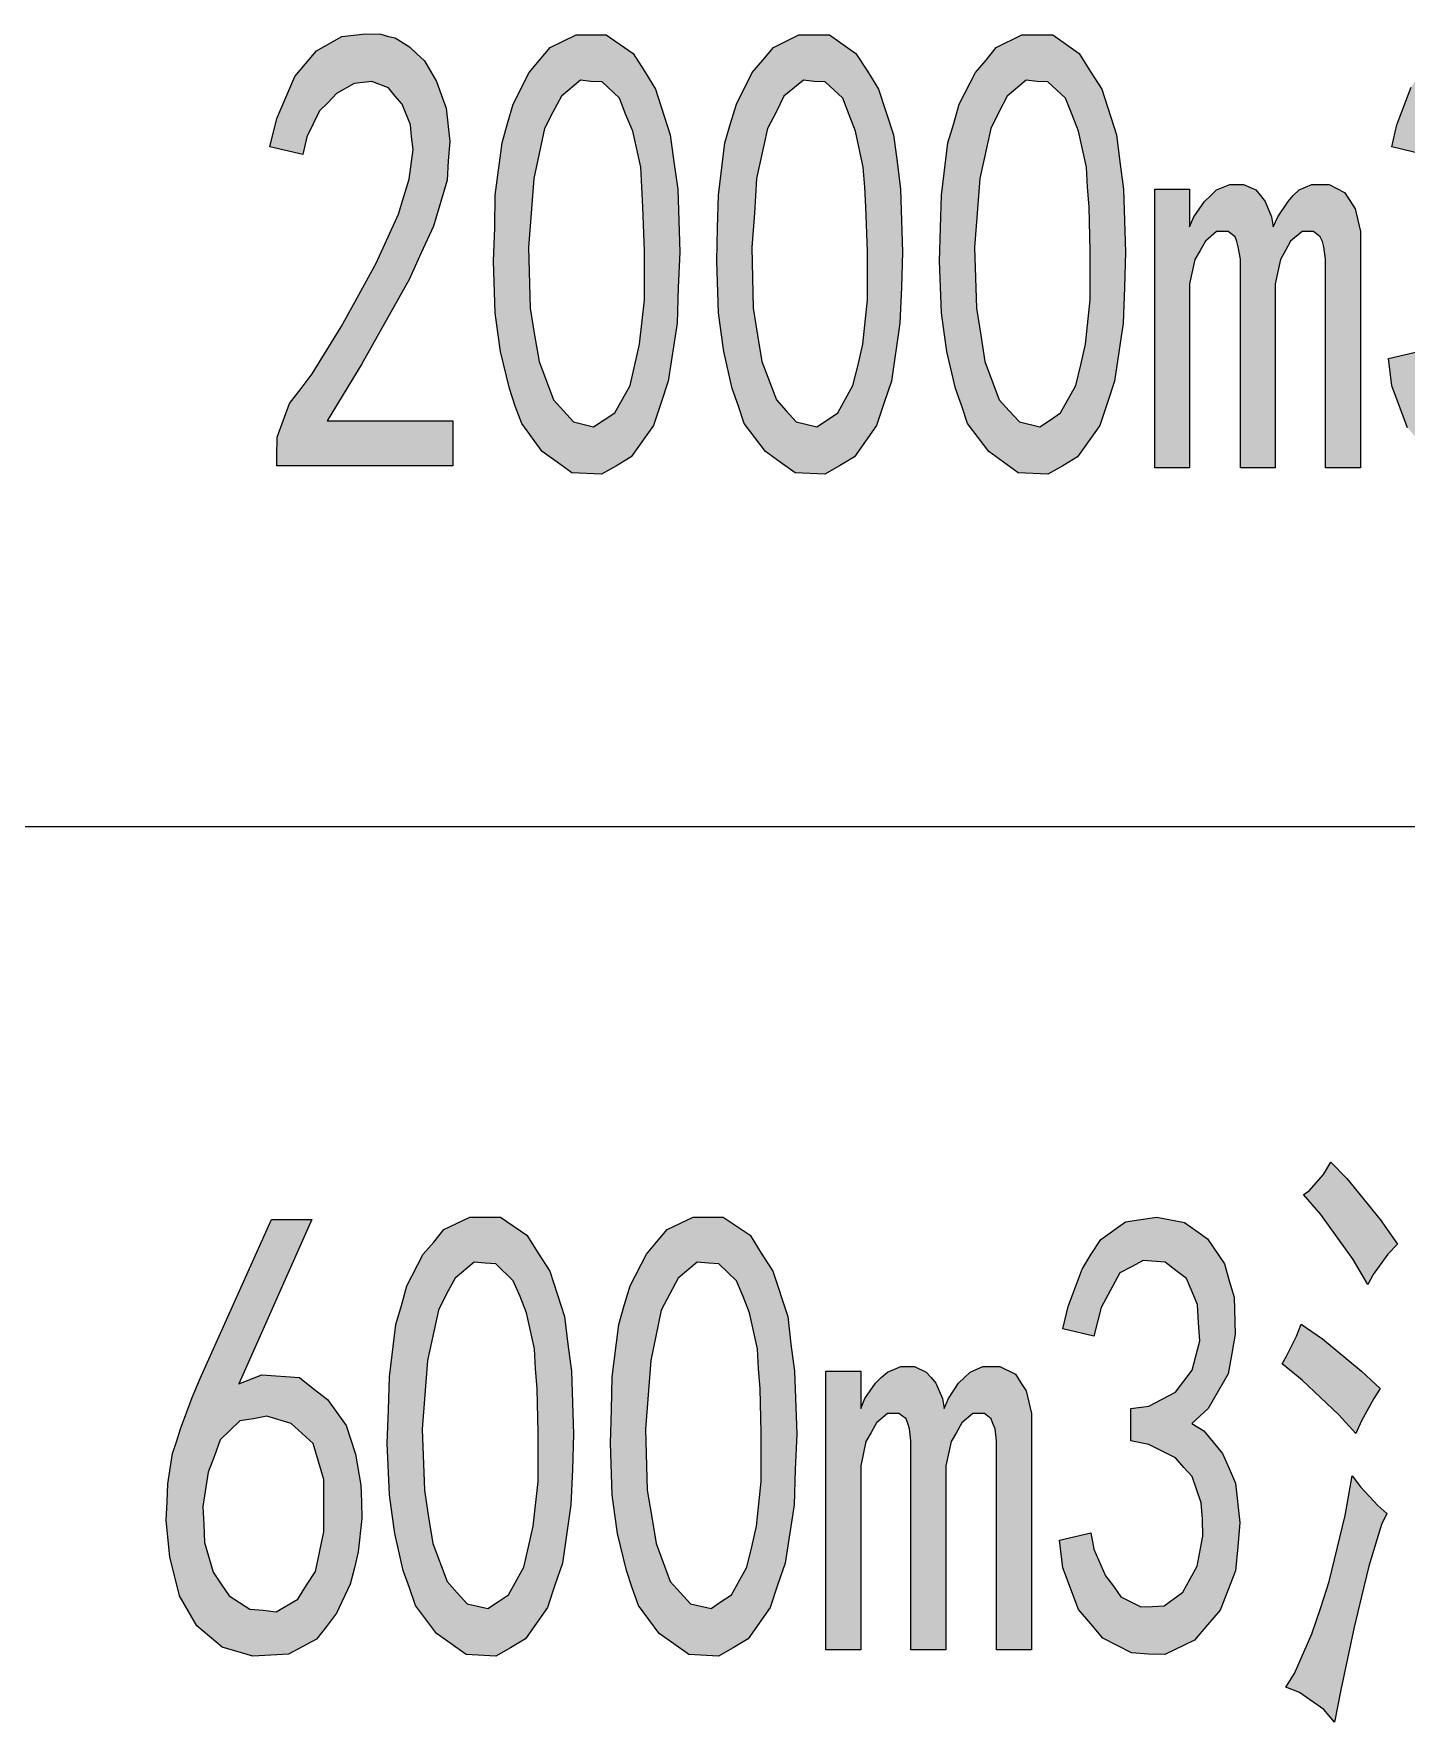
# Model space of a CAD drawing. Header units: millimetres. Extents: x 0 to 207, y 0 to 293.
# Drawn here: x 71.07 to 80.22, y 206.12 to 217.38 of the extents above; entities that cross this region are included whole.
import ezdxf

# ---------------------------------------------------------------- set-up
doc = ezdxf.new("R2010")
doc.units = ezdxf.units.MM

msp = doc.modelspace()

# ---------------------------------------------------------------- hatches: boundary and pattern name
h = msp.add_hatch(color=0)
h.dxf.hatch_style = 2
h.paths.add_polyline_path([(72.686333, 214.5665), (72.689861, 214.689972), (72.771, 214.91575), (72.848611, 215.014528), (72.922694, 215.113306), (73.116722, 215.427278), (73.233139, 215.638944), (73.349556, 215.850611), (73.497722, 216.178694), (73.533, 216.295111), (73.568278, 216.411528), (73.5965, 216.609083), (73.585917, 216.69375), (73.578861, 216.774889), (73.522417, 216.912472), (73.476556, 216.965389), (73.430694, 217.021833), (73.321333, 217.064167), (73.261361, 217.057111), (73.201389, 217.050056), (73.084972, 216.983028), (73.028528, 216.923056), (72.972083, 216.866611), (72.887417, 216.69375), (72.859194, 216.577333), (72.640472, 216.626722), (72.686333, 216.817222), (72.806278, 217.095917), (72.876833, 217.180583), (72.950917, 217.268778), (73.12025, 217.364028), (73.219028, 217.374611), (73.279, 217.381667), (73.381306, 217.378139), (73.430694, 217.364028), (73.476556, 217.353444), (73.571806, 217.293472), (73.621194, 217.247611), (73.670583, 217.20175), (73.751722, 217.064167), (73.783472, 216.975972), (73.815222, 216.88425), (73.839917, 216.662), (73.829333, 216.535), (73.822278, 216.404472), (73.730556, 216.097556), (73.649417, 215.921167), (73.568278, 215.74125), (73.254306, 215.180333), (73.021472, 214.799333), (73.861083, 214.799333), (73.861083, 214.499472), (72.686333, 214.499472)])
h = msp.add_hatch(color=0)
h.paths.add_polyline_path([(74.139778, 216.086972), (74.143306, 216.305694), (74.189167, 216.654944), (74.224444, 216.781944), (74.26325, 216.912472), (74.369083, 217.124139), (74.439639, 217.205278), (74.510194, 217.289944), (74.683056, 217.374611), (74.781833, 217.374611), (74.884139, 217.374611), (75.064056, 217.251139), (75.138139, 217.131194), (75.212222, 217.01125), (75.311, 216.707861), (75.335694, 216.527944), (75.360389, 216.3445), (75.3745, 215.924694), (75.363917, 215.688333), (75.356861, 215.451972), (75.296889, 215.063917), (75.2475, 214.91575), (75.198111, 214.767583), (75.049944, 214.559444), (74.951167, 214.499472), (74.852389, 214.443028), (74.654833, 214.453611), (74.556056, 214.524167), (74.457278, 214.594722), (74.319694, 214.781694), (74.277361, 214.898111), (74.238556, 215.014528), (74.178583, 215.261472), (74.160944, 215.388472), (74.143306, 215.519), (74.132722, 215.864722)])
h.paths.add_polyline_path([(74.383194, 216.18575), (74.365556, 215.956444), (74.376139, 215.55075), (74.404361, 215.370833), (74.436111, 215.194444), (74.531361, 214.940444), (74.598389, 214.866361), (74.665417, 214.792278), (74.799472, 214.760528), (74.870028, 214.806389), (74.940583, 214.85225), (75.042889, 215.035694), (75.074639, 215.173278), (75.106389, 215.310861), (75.138139, 215.607194), (75.138139, 215.769472), (75.138139, 215.93175), (75.127556, 216.228083), (75.1205, 216.358611), (75.113444, 216.492667), (75.060528, 216.732556), (75.014667, 216.841917), (74.972333, 216.951278), (74.855917, 217.060639), (74.781833, 217.064167), (74.711278, 217.071222), (74.584278, 216.965389), (74.527833, 216.859556), (74.471389, 216.750194), (74.400833, 216.415056)])
h = msp.add_hatch(color=0)
h.paths.add_polyline_path([(75.624972, 216.086972), (75.632028, 216.305694), (75.674361, 216.654944), (75.713167, 216.781944), (75.751972, 216.912472), (75.857806, 217.124139), (75.928361, 217.205278), (75.998917, 217.289944), (76.16825, 217.374611), (76.270556, 217.374611), (76.372861, 217.374611), (76.54925, 217.251139), (76.626861, 217.131194), (76.700944, 217.01125), (76.799722, 216.707861), (76.824417, 216.527944), (76.845583, 216.3445), (76.859694, 215.924694), (76.852639, 215.688333), (76.842056, 215.451972), (76.785611, 215.063917), (76.736222, 214.91575), (76.686833, 214.767583), (76.538667, 214.559444), (76.439889, 214.499472), (76.341111, 214.443028), (76.143556, 214.453611), (76.044778, 214.524167), (75.946, 214.594722), (75.804889, 214.781694), (75.766083, 214.898111), (75.72375, 215.014528), (75.667306, 215.261472), (75.649667, 215.388472), (75.632028, 215.519), (75.621444, 215.864722)])
h.paths.add_polyline_path([(75.871917, 216.18575), (75.854278, 215.956444), (75.864861, 215.55075), (75.893083, 215.370833), (75.921306, 215.194444), (76.020083, 214.940444), (76.083583, 214.866361), (76.150611, 214.792278), (76.288194, 214.760528), (76.35875, 214.806389), (76.429306, 214.85225), (76.528083, 215.035694), (76.563361, 215.173278), (76.595111, 215.310861), (76.626861, 215.607194), (76.626861, 215.769472), (76.626861, 215.93175), (76.616278, 216.228083), (76.609222, 216.358611), (76.598639, 216.492667), (76.545722, 216.732556), (76.503389, 216.841917), (76.461056, 216.951278), (76.344639, 217.060639), (76.270556, 217.064167), (76.2, 217.071222), (76.069472, 216.965389), (76.016556, 216.859556), (75.960111, 216.750194), (75.886028, 216.415056)])
h = msp.add_hatch(color=0)
h.paths.add_polyline_path([(77.113694, 216.086972), (77.12075, 216.305694), (77.163083, 216.654944), (77.201889, 216.781944), (77.237167, 216.912472), (77.346528, 217.124139), (77.417083, 217.205278), (77.484111, 217.289944), (77.656972, 217.374611), (77.759278, 217.374611), (77.861583, 217.374611), (78.037972, 217.251139), (78.112056, 217.131194), (78.189667, 217.01125), (78.288444, 216.707861), (78.309611, 216.527944), (78.334306, 216.3445), (78.348417, 215.924694), (78.341361, 215.688333), (78.330778, 215.451972), (78.274333, 215.063917), (78.224944, 214.91575), (78.175556, 214.767583), (78.027389, 214.559444), (77.928611, 214.499472), (77.829833, 214.443028), (77.632278, 214.453611), (77.5335, 214.524167), (77.434722, 214.594722), (77.293611, 214.781694), (77.254806, 214.898111), (77.212472, 215.014528), (77.156028, 215.261472), (77.138389, 215.388472), (77.12075, 215.519), (77.106639, 215.864722)])
h.paths.add_polyline_path([(77.357111, 216.18575), (77.339472, 215.956444), (77.353583, 215.55075), (77.381806, 215.370833), (77.410028, 215.194444), (77.505278, 214.940444), (77.572306, 214.866361), (77.639333, 214.792278), (77.776917, 214.760528), (77.847472, 214.806389), (77.9145, 214.85225), (78.016806, 215.035694), (78.048556, 215.173278), (78.080306, 215.310861), (78.112056, 215.607194), (78.112056, 215.769472), (78.112056, 215.93175), (78.105, 216.228083), (78.094417, 216.358611), (78.087361, 216.492667), (78.034444, 216.732556), (77.992111, 216.841917), (77.94625, 216.951278), (77.829833, 217.060639), (77.759278, 217.064167), (77.685194, 217.071222), (77.558194, 216.965389), (77.50175, 216.859556), (77.448833, 216.750194), (77.37475, 216.415056)])
h = msp.add_hatch(color=0)
h.dxf.hatch_style = 2
h.paths.add_polyline_path([(80.101722, 215.215611), (80.309861, 215.265), (80.334556, 215.155639), (80.408639, 214.97925), (80.461556, 214.908694), (80.514472, 214.838139), (80.645, 214.771111), (80.722611, 214.774639), (80.800222, 214.778167), (80.927222, 214.869889), (80.973083, 214.958083), (81.018944, 215.04275), (81.061278, 215.243833), (81.054222, 215.356722), (81.047167, 215.466083), (80.987194, 215.642472), (80.93075, 215.705972), (80.877833, 215.765944), (80.697917, 215.854139), (80.577972, 215.878833), (80.577972, 216.094028), (80.697917, 216.111667), (80.877833, 216.203389), (80.93075, 216.277472), (80.987194, 216.351556), (81.036583, 216.545583), (81.029528, 216.669056), (81.026, 216.789), (80.948389, 216.961861), (80.881361, 217.014778), (80.810806, 217.071222), (80.662639, 217.081806), (80.585028, 217.039472), (80.503889, 217.000667), (80.380417, 216.767833), (80.334556, 216.577333), (80.122889, 216.626722), (80.158167, 216.774889), (80.253417, 217.025361), (80.316917, 217.124139), (80.376889, 217.222917), (80.542694, 217.339333), (80.648528, 217.356972), (80.750833, 217.374611), (80.934278, 217.335806), (81.011889, 217.282889), (81.093028, 217.226444), (81.202389, 217.060639), (81.234139, 216.951278), (81.265889, 216.838389), (81.276472, 216.591444), (81.251778, 216.460917), (81.227083, 216.326861), (81.093028, 216.094028), (80.983667, 215.99525), (81.064806, 215.945861), (81.191806, 215.794167), (81.234139, 215.695389), (81.276472, 215.596611), (81.308222, 215.335556), (81.290583, 215.173278), (81.276472, 215.011), (81.177694, 214.749944), (81.0895, 214.651167), (81.001306, 214.548861), (80.80375, 214.453611), (80.694389, 214.460667), (80.585028, 214.464194), (80.391, 214.562972), (80.309861, 214.658222), (80.228722, 214.753472), (80.122889, 215.032167)])
h = msp.add_hatch(color=0)
h.dxf.hatch_style = 2
h.paths.add_polyline_path([(79.91475, 214.485361), (79.681917, 214.485361), (79.681917, 215.829444), (79.681917, 215.878833), (79.671333, 215.959972), (79.66075, 215.99525), (79.646639, 216.027), (79.600778, 216.062278), (79.5655, 216.062278), (79.526694, 216.062278), (79.449083, 215.998778), (79.413806, 215.935278), (79.382056, 215.875306), (79.346778, 215.713028), (79.346778, 215.61425), (79.346778, 214.485361), (79.113944, 214.485361), (79.113944, 215.829444), (79.113944, 215.878833), (79.099833, 215.959972), (79.08925, 215.99525), (79.078667, 216.027), (79.032806, 216.062278), (78.997528, 216.062278), (78.955194, 216.062278), (78.881111, 215.998778), (78.845833, 215.935278), (78.810556, 215.875306), (78.775278, 215.713028), (78.775278, 215.61425), (78.775278, 214.485361), (78.542444, 214.485361), (78.542444, 216.3445), (78.775278, 216.3445), (78.775278, 216.094028), (78.8035, 216.161056), (78.874056, 216.263361), (78.916389, 216.302167), (78.955194, 216.340972), (79.043389, 216.37625), (79.08925, 216.37625), (79.135111, 216.37625), (79.21625, 216.340972), (79.248, 216.302167), (79.27975, 216.263361), (79.322083, 216.161056), (79.332667, 216.094028), (79.364417, 216.161056), (79.431444, 216.263361), (79.466722, 216.302167), (79.505528, 216.340972), (79.590194, 216.37625), (79.636056, 216.37625), (79.706611, 216.37625), (79.808917, 216.323333), (79.844194, 216.270417), (79.879472, 216.213972), (79.91475, 216.062278), (79.91475, 215.959972)])
h = msp.add_hatch(color=0)
h.dxf.hatch_style = 2
h.paths.add_polyline_path([(79.717194, 209.853389), (79.823028, 209.744028), (80.045278, 209.472389), (80.161694, 209.306583), (80.098194, 209.239556), (79.999417, 209.1055), (79.964139, 209.038472), (79.865361, 209.204278), (79.650167, 209.504139), (79.53375, 209.638194), (79.572556, 209.662889), (79.667806, 209.77225)])
h = msp.add_hatch(color=0)
h.paths.add_polyline_path([(71.956083, 207.588556), (71.959611, 207.7085), (71.991361, 207.909583), (72.019583, 207.99425), (72.044278, 208.075389), (72.121889, 208.283528), (72.174806, 208.410528), (72.651056, 209.472389), (72.919167, 209.472389), (72.432333, 208.37525), (72.587556, 208.435222), (72.838028, 208.417583), (72.92975, 208.3435), (73.025, 208.269417), (73.148472, 208.096556), (73.180222, 208.001306), (73.211972, 207.906056), (73.24725, 207.697917), (73.250778, 207.588556), (73.254306, 207.475667), (73.229611, 207.253417), (73.204917, 207.147583), (73.176694, 207.038222), (73.084972, 206.844194), (73.017944, 206.756), (72.950917, 206.671333), (72.763944, 206.572556), (72.647528, 206.5655), (72.527583, 206.558444), (72.322972, 206.618417), (72.238306, 206.688972), (72.153639, 206.759528), (72.037222, 206.960611), (72.005472, 207.087611), (71.973722, 207.218139), (71.949028, 207.465083)])
h.paths.add_polyline_path([(72.315917, 207.038222), (72.368833, 206.960611), (72.506417, 206.872417), (72.594611, 206.865361), (72.682806, 206.854778), (72.827444, 206.939444), (72.883889, 207.031167), (72.943861, 207.122889), (73.000306, 207.387472), (73.000306, 207.563861), (73.000306, 207.736722), (72.92975, 207.976611), (72.855667, 208.043639), (72.781583, 208.110667), (72.619306, 208.160056), (72.531111, 208.142417), (72.439389, 208.128306), (72.308861, 208.001306), (72.270056, 207.895472), (72.227722, 207.786111), (72.192444, 207.556806), (72.1995, 207.436861), (72.203028, 207.316917), (72.263, 207.119361)])
h = msp.add_hatch(color=0)
h.paths.add_polyline_path([(73.430694, 208.202389), (73.43775, 208.421111), (73.480083, 208.770361), (73.518889, 208.897361), (73.554167, 209.027889), (73.663528, 209.239556), (73.734083, 209.320694), (73.801111, 209.405361), (73.973972, 209.4865), (74.076278, 209.4865), (74.178583, 209.4865), (74.354972, 209.366556), (74.429056, 209.246611), (74.506667, 209.126667), (74.605444, 208.823278), (74.626611, 208.639833), (74.651306, 208.459917), (74.665417, 208.040111), (74.658361, 207.80375), (74.647778, 207.567389), (74.591333, 207.179333), (74.541944, 207.031167), (74.492556, 206.883), (74.344389, 206.674861), (74.245611, 206.614889), (74.146833, 206.558444), (73.949278, 206.569028), (73.8505, 206.639583), (73.751722, 206.710139), (73.610611, 206.897111), (73.571806, 207.013528), (73.529472, 207.129944), (73.473028, 207.376889), (73.455389, 207.503889), (73.43775, 207.634417), (73.423639, 207.980139)])
h.paths.add_polyline_path([(73.674111, 208.301167), (73.656472, 208.071861), (73.670583, 207.666167), (73.698806, 207.48625), (73.727028, 207.309861), (73.822278, 207.055861), (73.889306, 206.981778), (73.956333, 206.907694), (74.093917, 206.875944), (74.164472, 206.921806), (74.2315, 206.967667), (74.333806, 207.151111), (74.365556, 207.288694), (74.397306, 207.426278), (74.429056, 207.722611), (74.429056, 207.884889), (74.429056, 208.047167), (74.422, 208.3435), (74.411417, 208.474028), (74.404361, 208.608083), (74.351444, 208.847972), (74.309111, 208.957333), (74.26325, 209.063167), (74.146833, 209.176056), (74.076278, 209.179583), (74.002194, 209.186639), (73.875194, 209.080806), (73.81875, 208.974972), (73.765833, 208.865611), (73.69175, 208.530472)])
h = msp.add_hatch(color=0)
h.paths.add_polyline_path([(74.919417, 208.202389), (74.922944, 208.421111), (74.968806, 208.770361), (75.004083, 208.897361), (75.042889, 209.027889), (75.15225, 209.239556), (75.219278, 209.320694), (75.289833, 209.405361), (75.462694, 209.4865), (75.565, 209.4865), (75.663778, 209.4865), (75.843694, 209.366556), (75.917778, 209.246611), (75.995389, 209.126667), (76.094167, 208.823278), (76.115333, 208.639833), (76.140028, 208.459917), (76.154139, 208.040111), (76.143556, 207.80375), (76.1365, 207.567389), (76.076528, 207.179333), (76.027139, 207.031167), (75.97775, 206.883), (75.829583, 206.674861), (75.730806, 206.614889), (75.632028, 206.558444), (75.434472, 206.569028), (75.335694, 206.639583), (75.236917, 206.710139), (75.099333, 206.897111), (75.057, 207.013528), (75.018194, 207.129944), (74.958222, 207.376889), (74.940583, 207.503889), (74.922944, 207.634417), (74.912361, 207.980139)])
h.paths.add_polyline_path([(75.162833, 208.301167), (75.145194, 208.071861), (75.155778, 207.666167), (75.187528, 207.48625), (75.21575, 207.309861), (75.311, 207.055861), (75.378028, 206.981778), (75.445056, 206.907694), (75.582639, 206.875944), (75.649667, 206.921806), (75.720222, 206.967667), (75.822528, 207.151111), (75.854278, 207.288694), (75.886028, 207.426278), (75.917778, 207.722611), (75.917778, 207.884889), (75.917778, 208.047167), (75.910722, 208.3435), (75.900139, 208.474028), (75.893083, 208.608083), (75.840167, 208.847972), (75.797833, 208.957333), (75.751972, 209.063167), (75.635556, 209.176056), (75.565, 209.179583), (75.490917, 209.186639), (75.363917, 209.080806), (75.307472, 208.974972), (75.251028, 208.865611), (75.180472, 208.530472)])
h = msp.add_hatch(color=0)
h.dxf.hatch_style = 2
h.paths.add_polyline_path([(77.907444, 207.331028), (78.115583, 207.380417), (78.13675, 207.271056), (78.214361, 207.094667), (78.267278, 207.024111), (78.316667, 206.953556), (78.450722, 206.886528), (78.528333, 206.890056), (78.605944, 206.893583), (78.729417, 206.985306), (78.778806, 207.0735), (78.824667, 207.158167), (78.863472, 207.35925), (78.859944, 207.472139), (78.852889, 207.5815), (78.792917, 207.757889), (78.736472, 207.817861), (78.680028, 207.881361), (78.503639, 207.969556), (78.383694, 207.99425), (78.383694, 208.209444), (78.503639, 208.227083), (78.680028, 208.318806), (78.736472, 208.392889), (78.792917, 208.466972), (78.842306, 208.661), (78.83525, 208.780944), (78.828194, 208.904417), (78.754111, 209.077278), (78.683556, 209.130194), (78.613, 209.186639), (78.464833, 209.197222), (78.387222, 209.154889), (78.309611, 209.116083), (78.186139, 208.88325), (78.13675, 208.69275), (77.928611, 208.742139), (77.963889, 208.890306), (78.059139, 209.140778), (78.119111, 209.239556), (78.182611, 209.338333), (78.348417, 209.45475), (78.450722, 209.472389), (78.556556, 209.4865), (78.74, 209.451222), (78.817611, 209.398306), (78.895222, 209.341861), (79.008111, 209.176056), (79.039861, 209.063167), (79.071611, 208.953806), (79.078667, 208.706861), (79.0575, 208.576333), (79.032806, 208.442278), (78.89875, 208.209444), (78.789389, 208.110667), (78.870528, 208.061278), (78.994, 207.909583), (79.039861, 207.810806), (79.082194, 207.712028), (79.110417, 207.450972), (79.096306, 207.288694), (79.082194, 207.126417), (78.979889, 206.865361), (78.895222, 206.766583), (78.807028, 206.664278), (78.609472, 206.569028), (78.500111, 206.572556), (78.387222, 206.579611), (78.196722, 206.678389), (78.115583, 206.773639), (78.034444, 206.868889), (77.928611, 207.147583)])
h = msp.add_hatch(color=0)
h.dxf.hatch_style = 2
h.paths.add_polyline_path([(79.519639, 208.773889), (79.66075, 208.675111), (79.921806, 208.459917), (80.045278, 208.3435), (80.002944, 208.276472), (79.921806, 208.128306), (79.883, 208.043639), (79.770111, 208.167111), (79.526694, 208.399944), (79.392639, 208.509306), (79.420861, 208.558694), (79.487889, 208.69275)])
h = msp.add_hatch(color=0)
h.dxf.hatch_style = 2
h.paths.add_polyline_path([(77.720472, 206.600778), (77.487639, 206.600778), (77.487639, 207.944861), (77.487639, 207.99425), (77.477056, 208.075389), (77.462944, 208.110667), (77.452361, 208.142417), (77.4065, 208.177694), (77.371222, 208.177694), (77.328889, 208.177694), (77.254806, 208.114194), (77.219528, 208.050694), (77.18425, 207.990722), (77.148972, 207.828444), (77.148972, 207.729667), (77.148972, 206.600778), (76.916139, 206.600778), (76.916139, 207.944861), (76.916139, 207.99425), (76.905556, 208.075389), (76.894972, 208.110667), (76.884389, 208.142417), (76.835, 208.177694), (76.80325, 208.177694), (76.760917, 208.177694), (76.686833, 208.114194), (76.651556, 208.050694), (76.616278, 207.990722), (76.581, 207.828444), (76.581, 207.729667), (76.581, 206.600778), (76.348167, 206.600778), (76.348167, 208.459917), (76.581, 208.459917), (76.581, 208.209444), (76.609222, 208.276472), (76.679778, 208.378778), (76.718583, 208.417583), (76.760917, 208.452861), (76.849111, 208.491667), (76.894972, 208.491667), (76.940833, 208.491667), (77.018444, 208.452861), (77.050194, 208.417583), (77.081944, 208.378778), (77.127806, 208.276472), (77.138389, 208.209444), (77.166611, 208.276472), (77.233639, 208.378778), (77.272444, 208.417583), (77.31125, 208.452861), (77.395917, 208.491667), (77.441778, 208.491667), (77.508806, 208.491667), (77.614639, 208.43875), (77.649917, 208.382306), (77.685194, 208.329389), (77.720472, 208.177694), (77.720472, 208.075389)])
h = msp.add_hatch(color=0)
h.dxf.hatch_style = 2
h.paths.add_polyline_path([(80.091139, 207.510944), (80.055861, 207.436861), (79.971194, 207.158167), (79.921806, 206.957083), (79.872417, 206.752472), (79.784222, 206.332667), (79.741889, 206.117472), (79.671333, 206.202139), (79.509056, 206.315028), (79.417333, 206.350306), (79.473778, 206.442028), (79.590194, 206.706611), (79.650167, 206.883), (79.706611, 207.055861), (79.812444, 207.496833), (79.858306, 207.761417), (79.91475, 207.687333), (80.031167, 207.563861)])

# ---------------------------------------------------------------- linework, layer by layer
at = {"color": 0, "lineweight": 0}
for points in [[(72.686333, 214.5665), (72.689861, 214.689972), (72.771, 214.91575), (72.848611, 215.014528), (72.922694, 215.113306), (73.116722, 215.427278), (73.233139, 215.638944), (73.349556, 215.850611), (73.497722, 216.178694), (73.533, 216.295111), (73.568278, 216.411528), (73.5965, 216.609083), (73.585917, 216.69375), (73.578861, 216.774889), (73.522417, 216.912472), (73.476556, 216.965389), (73.430694, 217.021833), (73.321333, 217.064167), (73.261361, 217.057111), (73.201389, 217.050056), (73.084972, 216.983028), (73.028528, 216.923056), (72.972083, 216.866611), (72.887417, 216.69375), (72.859194, 216.577333), (72.640472, 216.626722), (72.686333, 216.817222), (72.806278, 217.095917), (72.876833, 217.180583), (72.950917, 217.268778), (73.12025, 217.364028), (73.219028, 217.374611), (73.279, 217.381667), (73.381306, 217.378139), (73.430694, 217.364028), (73.476556, 217.353444), (73.571806, 217.293472), (73.621194, 217.247611), (73.670583, 217.20175), (73.751722, 217.064167), (73.783472, 216.975972), (73.815222, 216.88425), (73.839917, 216.662), (73.829333, 216.535), (73.822278, 216.404472), (73.730556, 216.097556), (73.649417, 215.921167), (73.568278, 215.74125), (73.254306, 215.180333), (73.021472, 214.799333), (73.861083, 214.799333), (73.861083, 214.499472), (72.686333, 214.499472)], [(74.139778, 216.086972), (74.143306, 216.305694), (74.189167, 216.654944), (74.224444, 216.781944), (74.26325, 216.912472), (74.369083, 217.124139), (74.439639, 217.205278), (74.510194, 217.289944), (74.683056, 217.374611), (74.781833, 217.374611), (74.884139, 217.374611), (75.064056, 217.251139), (75.138139, 217.131194), (75.212222, 217.01125), (75.311, 216.707861), (75.335694, 216.527944), (75.360389, 216.3445), (75.3745, 215.924694), (75.363917, 215.688333), (75.356861, 215.451972), (75.296889, 215.063917), (75.2475, 214.91575), (75.198111, 214.767583), (75.049944, 214.559444), (74.951167, 214.499472), (74.852389, 214.443028), (74.654833, 214.453611), (74.556056, 214.524167), (74.457278, 214.594722), (74.319694, 214.781694), (74.277361, 214.898111), (74.238556, 215.014528), (74.178583, 215.261472), (74.160944, 215.388472), (74.143306, 215.519), (74.132722, 215.864722)], [(75.624972, 216.086972), (75.632028, 216.305694), (75.674361, 216.654944), (75.713167, 216.781944), (75.751972, 216.912472), (75.857806, 217.124139), (75.928361, 217.205278), (75.998917, 217.289944), (76.16825, 217.374611), (76.270556, 217.374611), (76.372861, 217.374611), (76.54925, 217.251139), (76.626861, 217.131194), (76.700944, 217.01125), (76.799722, 216.707861), (76.824417, 216.527944), (76.845583, 216.3445), (76.859694, 215.924694), (76.852639, 215.688333), (76.842056, 215.451972), (76.785611, 215.063917), (76.736222, 214.91575), (76.686833, 214.767583), (76.538667, 214.559444), (76.439889, 214.499472), (76.341111, 214.443028), (76.143556, 214.453611), (76.044778, 214.524167), (75.946, 214.594722), (75.804889, 214.781694), (75.766083, 214.898111), (75.72375, 215.014528), (75.667306, 215.261472), (75.649667, 215.388472), (75.632028, 215.519), (75.621444, 215.864722)], [(77.113694, 216.086972), (77.12075, 216.305694), (77.163083, 216.654944), (77.201889, 216.781944), (77.237167, 216.912472), (77.346528, 217.124139), (77.417083, 217.205278), (77.484111, 217.289944), (77.656972, 217.374611), (77.759278, 217.374611), (77.861583, 217.374611), (78.037972, 217.251139), (78.112056, 217.131194), (78.189667, 217.01125), (78.288444, 216.707861), (78.309611, 216.527944), (78.334306, 216.3445), (78.348417, 215.924694), (78.341361, 215.688333), (78.330778, 215.451972), (78.274333, 215.063917), (78.224944, 214.91575), (78.175556, 214.767583), (78.027389, 214.559444), (77.928611, 214.499472), (77.829833, 214.443028), (77.632278, 214.453611), (77.5335, 214.524167), (77.434722, 214.594722), (77.293611, 214.781694), (77.254806, 214.898111), (77.212472, 215.014528), (77.156028, 215.261472), (77.138389, 215.388472), (77.12075, 215.519), (77.106639, 215.864722)], [(74.383194, 216.18575), (74.365556, 215.956444), (74.376139, 215.55075), (74.404361, 215.370833), (74.436111, 215.194444), (74.531361, 214.940444), (74.598389, 214.866361), (74.665417, 214.792278), (74.799472, 214.760528), (74.870028, 214.806389), (74.940583, 214.85225), (75.042889, 215.035694), (75.074639, 215.173278), (75.106389, 215.310861), (75.138139, 215.607194), (75.138139, 215.769472), (75.138139, 215.93175), (75.127556, 216.228083), (75.1205, 216.358611), (75.113444, 216.492667), (75.060528, 216.732556), (75.014667, 216.841917), (74.972333, 216.951278), (74.855917, 217.060639), (74.781833, 217.064167), (74.711278, 217.071222), (74.584278, 216.965389), (74.527833, 216.859556), (74.471389, 216.750194), (74.400833, 216.415056)], [(75.871917, 216.18575), (75.854278, 215.956444), (75.864861, 215.55075), (75.893083, 215.370833), (75.921306, 215.194444), (76.020083, 214.940444), (76.083583, 214.866361), (76.150611, 214.792278), (76.288194, 214.760528), (76.35875, 214.806389), (76.429306, 214.85225), (76.528083, 215.035694), (76.563361, 215.173278), (76.595111, 215.310861), (76.626861, 215.607194), (76.626861, 215.769472), (76.626861, 215.93175), (76.616278, 216.228083), (76.609222, 216.358611), (76.598639, 216.492667), (76.545722, 216.732556), (76.503389, 216.841917), (76.461056, 216.951278), (76.344639, 217.060639), (76.270556, 217.064167), (76.2, 217.071222), (76.069472, 216.965389), (76.016556, 216.859556), (75.960111, 216.750194), (75.886028, 216.415056)], [(77.357111, 216.18575), (77.339472, 215.956444), (77.353583, 215.55075), (77.381806, 215.370833), (77.410028, 215.194444), (77.505278, 214.940444), (77.572306, 214.866361), (77.639333, 214.792278), (77.776917, 214.760528), (77.847472, 214.806389), (77.9145, 214.85225), (78.016806, 215.035694), (78.048556, 215.173278), (78.080306, 215.310861), (78.112056, 215.607194), (78.112056, 215.769472), (78.112056, 215.93175), (78.105, 216.228083), (78.094417, 216.358611), (78.087361, 216.492667), (78.034444, 216.732556), (77.992111, 216.841917), (77.94625, 216.951278), (77.829833, 217.060639), (77.759278, 217.064167), (77.685194, 217.071222), (77.558194, 216.965389), (77.50175, 216.859556), (77.448833, 216.750194), (77.37475, 216.415056)], [(79.91475, 214.485361), (79.681917, 214.485361), (79.681917, 215.829444), (79.681917, 215.878833), (79.671333, 215.959972), (79.66075, 215.99525), (79.646639, 216.027), (79.600778, 216.062278), (79.5655, 216.062278), (79.526694, 216.062278), (79.449083, 215.998778), (79.413806, 215.935278), (79.382056, 215.875306), (79.346778, 215.713028), (79.346778, 215.61425), (79.346778, 214.485361), (79.113944, 214.485361), (79.113944, 215.829444), (79.113944, 215.878833), (79.099833, 215.959972), (79.08925, 215.99525), (79.078667, 216.027), (79.032806, 216.062278), (78.997528, 216.062278), (78.955194, 216.062278), (78.881111, 215.998778), (78.845833, 215.935278), (78.810556, 215.875306), (78.775278, 215.713028), (78.775278, 215.61425), (78.775278, 214.485361), (78.542444, 214.485361), (78.542444, 216.3445), (78.775278, 216.3445), (78.775278, 216.094028), (78.8035, 216.161056), (78.874056, 216.263361), (78.916389, 216.302167), (78.955194, 216.340972), (79.043389, 216.37625), (79.08925, 216.37625), (79.135111, 216.37625), (79.21625, 216.340972), (79.248, 216.302167), (79.27975, 216.263361), (79.322083, 216.161056), (79.332667, 216.094028), (79.364417, 216.161056), (79.431444, 216.263361), (79.466722, 216.302167), (79.505528, 216.340972), (79.590194, 216.37625), (79.636056, 216.37625), (79.706611, 216.37625), (79.808917, 216.323333), (79.844194, 216.270417), (79.879472, 216.213972), (79.91475, 216.062278), (79.91475, 215.959972)], [(79.717194, 209.853389), (79.823028, 209.744028), (80.045278, 209.472389), (80.161694, 209.306583), (80.098194, 209.239556), (79.999417, 209.1055), (79.964139, 209.038472), (79.865361, 209.204278), (79.650167, 209.504139), (79.53375, 209.638194), (79.572556, 209.662889), (79.667806, 209.77225)], [(71.956083, 207.588556), (71.959611, 207.7085), (71.991361, 207.909583), (72.019583, 207.99425), (72.044278, 208.075389), (72.121889, 208.283528), (72.174806, 208.410528), (72.651056, 209.472389), (72.919167, 209.472389), (72.432333, 208.37525), (72.587556, 208.435222), (72.838028, 208.417583), (72.92975, 208.3435), (73.025, 208.269417), (73.148472, 208.096556), (73.180222, 208.001306), (73.211972, 207.906056), (73.24725, 207.697917), (73.250778, 207.588556), (73.254306, 207.475667), (73.229611, 207.253417), (73.204917, 207.147583), (73.176694, 207.038222), (73.084972, 206.844194), (73.017944, 206.756), (72.950917, 206.671333), (72.763944, 206.572556), (72.647528, 206.5655), (72.527583, 206.558444), (72.322972, 206.618417), (72.238306, 206.688972), (72.153639, 206.759528), (72.037222, 206.960611), (72.005472, 207.087611), (71.973722, 207.218139), (71.949028, 207.465083)], [(73.430694, 208.202389), (73.43775, 208.421111), (73.480083, 208.770361), (73.518889, 208.897361), (73.554167, 209.027889), (73.663528, 209.239556), (73.734083, 209.320694), (73.801111, 209.405361), (73.973972, 209.4865), (74.076278, 209.4865), (74.178583, 209.4865), (74.354972, 209.366556), (74.429056, 209.246611), (74.506667, 209.126667), (74.605444, 208.823278), (74.626611, 208.639833), (74.651306, 208.459917), (74.665417, 208.040111), (74.658361, 207.80375), (74.647778, 207.567389), (74.591333, 207.179333), (74.541944, 207.031167), (74.492556, 206.883), (74.344389, 206.674861), (74.245611, 206.614889), (74.146833, 206.558444), (73.949278, 206.569028), (73.8505, 206.639583), (73.751722, 206.710139), (73.610611, 206.897111), (73.571806, 207.013528), (73.529472, 207.129944), (73.473028, 207.376889), (73.455389, 207.503889), (73.43775, 207.634417), (73.423639, 207.980139)], [(74.919417, 208.202389), (74.922944, 208.421111), (74.968806, 208.770361), (75.004083, 208.897361), (75.042889, 209.027889), (75.15225, 209.239556), (75.219278, 209.320694), (75.289833, 209.405361), (75.462694, 209.4865), (75.565, 209.4865), (75.663778, 209.4865), (75.843694, 209.366556), (75.917778, 209.246611), (75.995389, 209.126667), (76.094167, 208.823278), (76.115333, 208.639833), (76.140028, 208.459917), (76.154139, 208.040111), (76.143556, 207.80375), (76.1365, 207.567389), (76.076528, 207.179333), (76.027139, 207.031167), (75.97775, 206.883), (75.829583, 206.674861), (75.730806, 206.614889), (75.632028, 206.558444), (75.434472, 206.569028), (75.335694, 206.639583), (75.236917, 206.710139), (75.099333, 206.897111), (75.057, 207.013528), (75.018194, 207.129944), (74.958222, 207.376889), (74.940583, 207.503889), (74.922944, 207.634417), (74.912361, 207.980139)], [(77.907444, 207.331028), (78.115583, 207.380417), (78.13675, 207.271056), (78.214361, 207.094667), (78.267278, 207.024111), (78.316667, 206.953556), (78.450722, 206.886528), (78.528333, 206.890056), (78.605944, 206.893583), (78.729417, 206.985306), (78.778806, 207.0735), (78.824667, 207.158167), (78.863472, 207.35925), (78.859944, 207.472139), (78.852889, 207.5815), (78.792917, 207.757889), (78.736472, 207.817861), (78.680028, 207.881361), (78.503639, 207.969556), (78.383694, 207.99425), (78.383694, 208.209444), (78.503639, 208.227083), (78.680028, 208.318806), (78.736472, 208.392889), (78.792917, 208.466972), (78.842306, 208.661), (78.83525, 208.780944), (78.828194, 208.904417), (78.754111, 209.077278), (78.683556, 209.130194), (78.613, 209.186639), (78.464833, 209.197222), (78.387222, 209.154889), (78.309611, 209.116083), (78.186139, 208.88325), (78.13675, 208.69275), (77.928611, 208.742139), (77.963889, 208.890306), (78.059139, 209.140778), (78.119111, 209.239556), (78.182611, 209.338333), (78.348417, 209.45475), (78.450722, 209.472389), (78.556556, 209.4865), (78.74, 209.451222), (78.817611, 209.398306), (78.895222, 209.341861), (79.008111, 209.176056), (79.039861, 209.063167), (79.071611, 208.953806), (79.078667, 208.706861), (79.0575, 208.576333), (79.032806, 208.442278), (78.89875, 208.209444), (78.789389, 208.110667), (78.870528, 208.061278), (78.994, 207.909583), (79.039861, 207.810806), (79.082194, 207.712028), (79.110417, 207.450972), (79.096306, 207.288694), (79.082194, 207.126417), (78.979889, 206.865361), (78.895222, 206.766583), (78.807028, 206.664278), (78.609472, 206.569028), (78.500111, 206.572556), (78.387222, 206.579611), (78.196722, 206.678389), (78.115583, 206.773639), (78.034444, 206.868889), (77.928611, 207.147583)], [(73.674111, 208.301167), (73.656472, 208.071861), (73.670583, 207.666167), (73.698806, 207.48625), (73.727028, 207.309861), (73.822278, 207.055861), (73.889306, 206.981778), (73.956333, 206.907694), (74.093917, 206.875944), (74.164472, 206.921806), (74.2315, 206.967667), (74.333806, 207.151111), (74.365556, 207.288694), (74.397306, 207.426278), (74.429056, 207.722611), (74.429056, 207.884889), (74.429056, 208.047167), (74.422, 208.3435), (74.411417, 208.474028), (74.404361, 208.608083), (74.351444, 208.847972), (74.309111, 208.957333), (74.26325, 209.063167), (74.146833, 209.176056), (74.076278, 209.179583), (74.002194, 209.186639), (73.875194, 209.080806), (73.81875, 208.974972), (73.765833, 208.865611), (73.69175, 208.530472)], [(75.162833, 208.301167), (75.145194, 208.071861), (75.155778, 207.666167), (75.187528, 207.48625), (75.21575, 207.309861), (75.311, 207.055861), (75.378028, 206.981778), (75.445056, 206.907694), (75.582639, 206.875944), (75.649667, 206.921806), (75.720222, 206.967667), (75.822528, 207.151111), (75.854278, 207.288694), (75.886028, 207.426278), (75.917778, 207.722611), (75.917778, 207.884889), (75.917778, 208.047167), (75.910722, 208.3435), (75.900139, 208.474028), (75.893083, 208.608083), (75.840167, 208.847972), (75.797833, 208.957333), (75.751972, 209.063167), (75.635556, 209.176056), (75.565, 209.179583), (75.490917, 209.186639), (75.363917, 209.080806), (75.307472, 208.974972), (75.251028, 208.865611), (75.180472, 208.530472)], [(79.519639, 208.773889), (79.66075, 208.675111), (79.921806, 208.459917), (80.045278, 208.3435), (80.002944, 208.276472), (79.921806, 208.128306), (79.883, 208.043639), (79.770111, 208.167111), (79.526694, 208.399944), (79.392639, 208.509306), (79.420861, 208.558694), (79.487889, 208.69275)], [(77.720472, 206.600778), (77.487639, 206.600778), (77.487639, 207.944861), (77.487639, 207.99425), (77.477056, 208.075389), (77.462944, 208.110667), (77.452361, 208.142417), (77.4065, 208.177694), (77.371222, 208.177694), (77.328889, 208.177694), (77.254806, 208.114194), (77.219528, 208.050694), (77.18425, 207.990722), (77.148972, 207.828444), (77.148972, 207.729667), (77.148972, 206.600778), (76.916139, 206.600778), (76.916139, 207.944861), (76.916139, 207.99425), (76.905556, 208.075389), (76.894972, 208.110667), (76.884389, 208.142417), (76.835, 208.177694), (76.80325, 208.177694), (76.760917, 208.177694), (76.686833, 208.114194), (76.651556, 208.050694), (76.616278, 207.990722), (76.581, 207.828444), (76.581, 207.729667), (76.581, 206.600778), (76.348167, 206.600778), (76.348167, 208.459917), (76.581, 208.459917), (76.581, 208.209444), (76.609222, 208.276472), (76.679778, 208.378778), (76.718583, 208.417583), (76.760917, 208.452861), (76.849111, 208.491667), (76.894972, 208.491667), (76.940833, 208.491667), (77.018444, 208.452861), (77.050194, 208.417583), (77.081944, 208.378778), (77.127806, 208.276472), (77.138389, 208.209444), (77.166611, 208.276472), (77.233639, 208.378778), (77.272444, 208.417583), (77.31125, 208.452861), (77.395917, 208.491667), (77.441778, 208.491667), (77.508806, 208.491667), (77.614639, 208.43875), (77.649917, 208.382306), (77.685194, 208.329389), (77.720472, 208.177694), (77.720472, 208.075389)], [(72.315917, 207.038222), (72.368833, 206.960611), (72.506417, 206.872417), (72.594611, 206.865361), (72.682806, 206.854778), (72.827444, 206.939444), (72.883889, 207.031167), (72.943861, 207.122889), (73.000306, 207.387472), (73.000306, 207.563861), (73.000306, 207.736722), (72.92975, 207.976611), (72.855667, 208.043639), (72.781583, 208.110667), (72.619306, 208.160056), (72.531111, 208.142417), (72.439389, 208.128306), (72.308861, 208.001306), (72.270056, 207.895472), (72.227722, 207.786111), (72.192444, 207.556806), (72.1995, 207.436861), (72.203028, 207.316917), (72.263, 207.119361)], [(80.091139, 207.510944), (80.055861, 207.436861), (79.971194, 207.158167), (79.921806, 206.957083), (79.872417, 206.752472), (79.784222, 206.332667), (79.741889, 206.117472), (79.671333, 206.202139), (79.509056, 206.315028), (79.417333, 206.350306), (79.473778, 206.442028), (79.590194, 206.706611), (79.650167, 206.883), (79.706611, 207.055861), (79.812444, 207.496833), (79.858306, 207.761417), (79.91475, 207.687333), (80.031167, 207.563861)]]:
    msp.add_lwpolyline(points, close=True, dxfattribs=at)
for points in [[(80.334556, 216.577333), (80.122889, 216.626722), (80.158167, 216.774889), (80.253417, 217.025361)], [(80.228722, 214.753472), (80.122889, 215.032167), (80.101722, 215.215611), (80.309861, 215.265)], [(25.124833, 212.093528), (201.9935, 212.093528)]]:
    msp.add_lwpolyline(points, dxfattribs=at)

doc.saveas('drawing.dxf')
